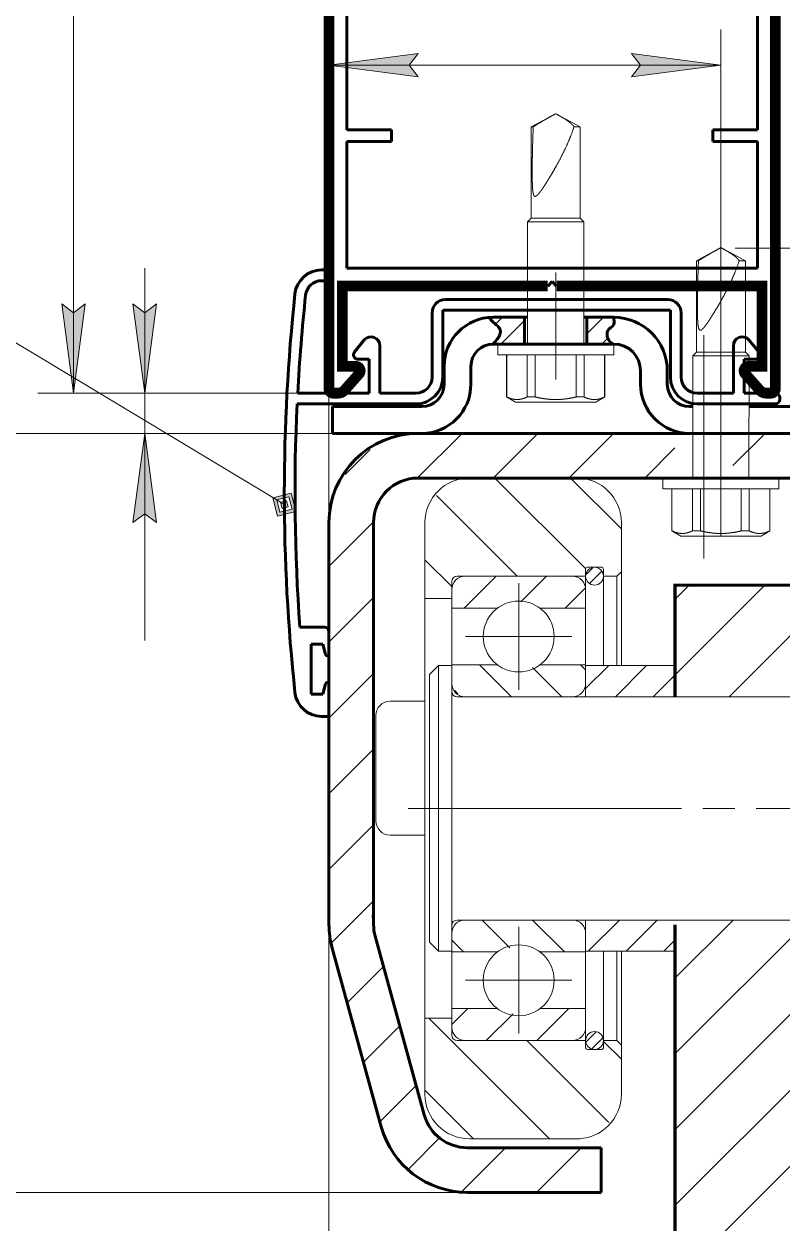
# Model space of a CAD drawing. Header units: millimetres. Extents: x 0 to 841, y 0 to 594.
# Drawn here: x 50 to 92.5, y 60.1 to 127.2 of the extents above; entities that cross this region are included whole.
import ezdxf

# ---------------------------------------------------------------- set-up
doc = ezdxf.new("R2010")
doc.units = ezdxf.units.MM
for name, pattern in [('K5LT_AXLED', [19.5, 15, -1.5, 1.5, -1.5]), ('K5LT_BASIC', [0]), ('K5LT_CHAIN_LINE_WITH_2_POINTS', [12, 4, -2, 1, -2, 1, -2]), ('K5LT_THIN', [0])]:
    doc.linetypes.add(name, pattern=pattern)
doc.layers.add('Системный слой', color=7, linetype='Continuous')
pattern_1 = [(-45, (0, 0), (2.12132, 2.12132), [])]
pattern_2 = [(45, (0, 0), (-0.3535534, 0.3535534), [])]
pattern_3 = [(45, (0, 0), (-1.06066, 1.06066), [])]
pattern_4 = [(45, (0, 0), (-2.12132, 2.12132), [])]
pattern_5 = [(45, (0, 0), (-1.414214, 1.414214), [])]
pattern_6 = [(-45, (0, 0), (1.414214, 1.414214), [])]

# ---------------------------------------------------------------- blocks, each defined once
blk = doc.blocks.new('U81')
at = {"layer": 'Системный слой'}
h = blk.add_hatch(dxfattribs=at)
h.set_pattern_fill('Металл', angle=45, style=0, pattern_type=0)
h.set_pattern_definition(pattern_5)
h.paths.add_polyline_path([(81.504, 94.496), (81.504, 95.533), (81.285, 96.063), (80.754, 96.283), (74.754, 96.283), (74.224, 96.063), (74.004, 95.533), (74.004, 94.496), (76.563, 94.496), (77.742, 94.893), (78.926, 94.51), (78.945, 94.496)])
h = blk.add_hatch(dxfattribs=at)
h.set_pattern_fill('Металл', angle=-45, style=0, pattern_type=0)
h.set_pattern_definition(pattern_6)
h.paths.add_polyline_path([(81.504, 90.283), (81.504, 91.32), (78.945, 91.32), (77.766, 90.923), (76.582, 91.306), (76.563, 91.32), (74.004, 91.32), (74.004, 90.283), (74.224, 89.753), (74.754, 89.533), (80.754, 89.533), (81.285, 89.753)])
h = blk.add_hatch(dxfattribs=at)
h.set_pattern_fill('Металл', angle=-45, style=0, pattern_type=0)
h.set_pattern_definition(pattern_6)
h.paths.add_polyline_path([(81.504, 75.246), (81.504, 76.283), (81.285, 76.813), (80.754, 77.033), (74.754, 77.033), (74.224, 76.813), (74.004, 76.283), (74.004, 75.246), (76.563, 75.246), (77.742, 75.643), (78.926, 75.26), (78.945, 75.246)])
h = blk.add_hatch(dxfattribs=at)
h.set_pattern_fill('Металл', angle=45, style=0, pattern_type=0)
h.set_pattern_definition(pattern_5)
h.paths.add_polyline_path([(81.504, 71.033), (81.504, 72.07), (78.945, 72.07), (77.766, 71.673), (76.582, 72.056), (76.563, 72.07), (74.004, 72.07), (74.004, 71.033), (74.224, 70.503), (74.754, 70.283), (80.754, 70.283), (81.285, 70.503)])
at = {"layer": 'Системный слой', "color": 7, "linetype": 'K5LT_THIN', "lineweight": 18}
for p, q in [((74.754, 96.283), (80.754, 96.283)), ((74.004, 95.533), (74.004, 83.283)), ((81.504, 95.533), (81.504, 89.533)), ((76.563, 94.496), (74.004, 94.496)), ((81.504, 94.496), (78.945, 94.496)), ((74.004, 91.32), (76.563, 91.32)), ((78.945, 91.32), (81.504, 91.32)), ((80.754, 89.533), (74.754, 89.533)), ((74.004, 71.033), (74.004, 83.283)), ((80.754, 77.033), (74.754, 77.033)), ((81.504, 71.033), (81.504, 77.033)), ((74.004, 75.246), (76.563, 75.246)), ((78.945, 75.246), (81.504, 75.246)), ((76.563, 72.07), (74.004, 72.07)), ((81.504, 72.07), (78.945, 72.07)), ((74.754, 70.283), (80.754, 70.283))]:
    blk.add_line(p, q, dxfattribs=at)
at = {"layer": 'Системный слой', "color": 30, "linetype": 'K5LT_AXLED', "lineweight": 18, "true_color": 0xff8000}
for p, q in [((77.754, 95.893), (77.754, 89.923)), ((74.769, 92.908), (80.739, 92.908)), ((73.004, 83.283), (82.504, 83.283)), ((77.754, 76.643), (77.754, 70.673)), ((74.769, 73.658), (80.739, 73.658))]:
    blk.add_line(p, q, dxfattribs=at)
at = {"layer": 'Системный слой', "color": 7, "linetype": 'K5LT_THIN', "lineweight": 18}
for centre in [(77.754, 92.908), (77.754, 73.658)]:
    blk.add_circle(centre, 1.985, dxfattribs=at)
for centre, start, end in [((74.754, 95.533), 90, 180), ((80.754, 95.533), 0, 90), ((74.754, 90.283), 180, 270), ((80.754, 90.283), 270, 0), ((74.754, 76.283), 90, 180), ((80.754, 76.283), 0, 90), ((74.754, 71.033), 180, 270), ((80.754, 71.033), 270, 0)]:
    blk.add_arc(centre, 0.75, start, end, dxfattribs=at)
blk = doc.blocks.new('U88')
at = {"layer": 'Системный слой', "color": 30, "linetype": 'K5LT_AXLED', "lineweight": 18, "true_color": 0xff8000}
for p, q in [((78.452, 121.452), (79.827, 122.183)), ((81.202, 121.452), (79.827, 122.183)), ((78.452, 116.333), (78.452, 121.452)), ((78.57, 121.452), (78.452, 121.452)), ((81.202, 121.452), (80.85, 121.452)), ((81.202, 116.333), (81.202, 121.452)), ((78.252, 116.133), (78.452, 116.333)), ((78.452, 116.333), (81.202, 116.333)), ((81.402, 116.133), (81.202, 116.333)), ((78.252, 109.283), (78.252, 116.133)), ((81.402, 116.133), (78.252, 116.133)), ((81.402, 109.283), (81.402, 116.133)), ((76.577, 109.283), (76.577, 108.683)), ((77.077, 108.683), (77.077, 106.322)), ((77.089, 108.683), (77.089, 106.322)), ((78.235, 108.683), (78.235, 106.322)), ((78.681, 108.683), (78.681, 106.322)), ((80.973, 108.683), (80.973, 106.322)), ((81.419, 108.683), (81.419, 106.322)), ((82.565, 108.683), (82.565, 106.322)), ((82.577, 108.683), (82.577, 106.322)), ((77.077, 106.322), (77.577, 106.033)), ((77.077, 106.322), (77.089, 106.322)), ((78.235, 106.322), (78.681, 106.322)), ((80.973, 106.322), (81.419, 106.322)), ((82.577, 106.322), (82.077, 106.033)), ((82.565, 106.322), (82.577, 106.322))]:
    blk.add_line(p, q, dxfattribs=at)
for points, knots in [([(78.57, 121.452), (78.655, 121.507), (78.841, 121.624), (79.095, 121.775), (79.319, 121.904), (79.544, 122.029), (79.714, 122.122), (79.827, 122.183)], [0, 0, 0, 0, 1.82277, 3.891909, 4.975416, 6.027865, 8, 8, 8, 8]), ([(79.827, 122.183), (79.886, 122.151), (79.979, 122.101), (80.108, 122.028), (80.223, 121.96), (80.352, 121.881), (80.48, 121.796), (80.594, 121.711), (80.682, 121.637), (80.773, 121.551), (80.823, 121.491), (80.85, 121.452)], [0, 0, 0, 0, 1.504176, 2.392626, 3.46464, 4.710724, 6.206453, 7.620947, 8.883179, 9.895758, 12, 12, 12, 12]), ([(80.85, 121.452), (80.789, 121.261), (80.668, 120.926), (80.457, 120.426), (80.231, 119.95), (79.985, 119.48), (79.761, 119.079), (79.584, 118.778), (79.457, 118.568), (79.361, 118.414), (79.282, 118.287), (79.207, 118.171), (79.139, 118.067), (79.076, 117.975), (79.021, 117.896), (78.971, 117.827), (78.927, 117.769), (78.887, 117.719), (78.85, 117.675), (78.814, 117.637), (78.779, 117.604), (78.752, 117.583), (78.73, 117.569), (78.712, 117.56), (78.693, 117.554), (78.673, 117.552), (78.654, 117.556), (78.636, 117.566), (78.62, 117.583), (78.604, 117.608), (78.589, 117.641), (78.576, 117.682), (78.565, 117.729), (78.555, 117.783), (78.546, 117.849), (78.538, 117.927), (78.531, 118.021), (78.524, 118.133), (78.519, 118.266), (78.514, 118.422), (78.511, 118.598), (78.51, 118.78), (78.51, 118.959), (78.51, 119.138), (78.512, 119.335), (78.515, 119.559), (78.519, 119.82), (78.527, 120.218), (78.543, 120.768), (78.56, 121.217), (78.57, 121.452)], [0, 0, 0, 0, 3.695674, 6.493974, 9.736498, 13.007954, 15.764358, 17.743186, 19.110548, 20.060766, 20.959179, 21.769647, 22.543978, 23.218085, 23.828109, 24.346105, 24.836155, 25.252922, 25.624352, 26.024358, 26.379929, 26.691066, 26.874208, 27.047701, 27.238697, 27.448683, 27.667991, 27.867967, 28.079474, 28.320733, 28.601801, 28.89542, 29.204128, 29.546194, 29.941906, 30.417557, 30.96798, 31.628115, 32.389595, 33.304905, 34.368495, 35.451313, 36.479219, 37.489156, 38.581158, 39.912937, 41.402425, 43.125267, 46.873525, 51, 51, 51, 51]), ([(77.089, 106.322), (77.151, 106.292), (77.246, 106.252), (77.373, 106.214), (77.469, 106.193), (77.565, 106.18), (77.662, 106.176), (77.758, 106.18), (77.854, 106.193), (77.95, 106.214), (78.077, 106.252), (78.172, 106.291), (78.235, 106.322)], [0, 0, 0, 0, 2.165084, 3.247765, 4.330633, 5.413593, 6.496834, 7.58026, 8.663966, 9.747765, 10.83175, 13, 13, 13, 13]), ([(78.681, 106.322), (78.775, 106.299), (78.949, 106.262), (79.186, 106.222), (79.377, 106.199), (79.585, 106.182), (79.73, 106.177), (79.827, 106.177)], [0, 0, 0, 0, 2, 3.666667, 5, 6, 8, 8, 8, 8]), ([(79.827, 106.177), (79.924, 106.177), (80.069, 106.182), (80.277, 106.199), (80.468, 106.222), (80.705, 106.262), (80.878, 106.299), (80.973, 106.322)], [0, 0, 0, 0, 2, 3, 4.333333, 6, 8, 8, 8, 8]), ([(81.419, 106.322), (81.482, 106.292), (81.576, 106.252), (81.703, 106.214), (81.799, 106.193), (81.895, 106.18), (81.992, 106.176), (82.088, 106.18), (82.184, 106.193), (82.28, 106.214), (82.408, 106.252), (82.502, 106.291), (82.565, 106.322)], [0, 0, 0, 0, 2.165084, 3.247765, 4.330633, 5.413593, 6.496834, 7.58026, 8.663966, 9.747765, 10.83175, 13, 13, 13, 13])]:
    blk.add_open_spline(points, degree=3, knots=knots, dxfattribs=at)
blk.add_open_spline([(77.577, 106.033), (79.827, 106.033), (82.077, 106.033)], degree=1, dxfattribs=at)
blk = doc.blocks.new('U89')
at = {"layer": 'Системный слой', "color": 30, "linetype": 'K5LT_AXLED', "lineweight": 18, "true_color": 0xff8000}
for p, q in [((87.705, 113.952), (89.08, 114.683)), ((90.455, 113.951), (89.08, 114.683)), ((87.704, 108.833), (87.705, 113.952)), ((87.823, 113.952), (87.705, 113.952)), ((90.455, 113.951), (90.104, 113.951)), ((90.454, 108.832), (90.455, 113.951)), ((87.503, 108.633), (87.704, 108.833)), ((87.704, 108.833), (90.454, 108.832)), ((90.653, 108.632), (90.454, 108.832)), ((87.501, 101.783), (87.503, 108.633)), ((90.653, 108.632), (87.503, 108.633)), ((90.651, 101.782), (90.653, 108.632)), ((85.826, 101.784), (85.826, 101.184)), ((86.326, 101.184), (86.326, 98.822)), ((86.338, 101.184), (86.338, 98.822)), ((87.484, 101.183), (87.483, 98.822)), ((87.931, 101.183), (87.93, 98.822)), ((90.222, 101.183), (90.221, 98.821)), ((90.669, 101.182), (90.668, 98.821)), ((91.814, 101.182), (91.813, 98.821)), ((91.826, 101.182), (91.826, 98.821)), ((86.326, 98.822), (86.826, 98.534)), ((86.326, 98.822), (86.338, 98.822)), ((87.483, 98.822), (87.93, 98.822)), ((90.221, 98.821), (90.668, 98.821)), ((91.826, 98.821), (91.325, 98.532)), ((91.813, 98.821), (91.826, 98.821))]:
    blk.add_line(p, q, dxfattribs=at)
for points, knots in [([(87.823, 113.952), (87.908, 114.007), (88.094, 114.124), (88.349, 114.275), (88.573, 114.404), (88.797, 114.53), (88.968, 114.622), (89.08, 114.683)], [0, 0, 0, 0, 1.82277, 3.891909, 4.975416, 6.027865, 8, 8, 8, 8]), ([(89.08, 114.683), (89.139, 114.651), (89.232, 114.6), (89.361, 114.528), (89.476, 114.46), (89.605, 114.381), (89.733, 114.295), (89.847, 114.211), (89.935, 114.137), (90.026, 114.051), (90.076, 113.991), (90.104, 113.951)], [0, 0, 0, 0, 1.504176, 2.392626, 3.46464, 4.710724, 6.206453, 7.620947, 8.883179, 9.895758, 12, 12, 12, 12]), ([(90.104, 113.951), (90.042, 113.761), (89.921, 113.426), (89.709, 112.926), (89.484, 112.45), (89.238, 111.98), (89.013, 111.579), (88.836, 111.278), (88.709, 111.068), (88.613, 110.914), (88.534, 110.787), (88.459, 110.671), (88.391, 110.568), (88.328, 110.475), (88.273, 110.396), (88.223, 110.328), (88.179, 110.269), (88.139, 110.219), (88.102, 110.176), (88.066, 110.137), (88.031, 110.105), (88.004, 110.083), (87.982, 110.069), (87.964, 110.06), (87.945, 110.054), (87.925, 110.052), (87.906, 110.056), (87.888, 110.066), (87.872, 110.083), (87.856, 110.108), (87.841, 110.141), (87.828, 110.182), (87.817, 110.229), (87.808, 110.284), (87.798, 110.349), (87.79, 110.427), (87.783, 110.522), (87.776, 110.633), (87.771, 110.766), (87.767, 110.923), (87.764, 111.098), (87.762, 111.28), (87.762, 111.459), (87.763, 111.639), (87.764, 111.835), (87.767, 112.06), (87.772, 112.32), (87.78, 112.719), (87.796, 113.268), (87.813, 113.717), (87.823, 113.952)], [0, 0, 0, 0, 3.695674, 6.493974, 9.736498, 13.007954, 15.764358, 17.743186, 19.110548, 20.060766, 20.959179, 21.769647, 22.543978, 23.218085, 23.828109, 24.346105, 24.836155, 25.252922, 25.624352, 26.024358, 26.379929, 26.691066, 26.874208, 27.047701, 27.238697, 27.448683, 27.667991, 27.867967, 28.079474, 28.320733, 28.601801, 28.89542, 29.204128, 29.546194, 29.941906, 30.417557, 30.96798, 31.628115, 32.389595, 33.304905, 34.368495, 35.451313, 36.479219, 37.489156, 38.581158, 39.912937, 41.402425, 43.125267, 46.873525, 51, 51, 51, 51]), ([(86.338, 98.822), (86.4, 98.792), (86.495, 98.753), (86.622, 98.715), (86.718, 98.694), (86.814, 98.681), (86.91, 98.676), (87.007, 98.681), (87.103, 98.693), (87.199, 98.714), (87.326, 98.753), (87.421, 98.792), (87.483, 98.822)], [0, 0, 0, 0, 2.165084, 3.247765, 4.330633, 5.413593, 6.496834, 7.58026, 8.663966, 9.747765, 10.83175, 13, 13, 13, 13]), ([(87.93, 98.822), (88.024, 98.799), (88.197, 98.762), (88.435, 98.722), (88.626, 98.699), (88.834, 98.682), (88.979, 98.677), (89.076, 98.677)], [0, 0, 0, 0, 2, 3.666667, 5, 6, 8, 8, 8, 8]), ([(89.076, 98.677), (89.172, 98.677), (89.317, 98.682), (89.525, 98.699), (89.716, 98.722), (89.954, 98.761), (90.127, 98.799), (90.221, 98.821)], [0, 0, 0, 0, 2, 3, 4.333333, 6, 8, 8, 8, 8]), ([(90.668, 98.821), (90.73, 98.791), (90.825, 98.752), (90.952, 98.713), (91.048, 98.692), (91.144, 98.68), (91.24, 98.675), (91.337, 98.679), (91.433, 98.692), (91.529, 98.713), (91.656, 98.751), (91.751, 98.791), (91.813, 98.821)], [0, 0, 0, 0, 2.165084, 3.247765, 4.330633, 5.413593, 6.496834, 7.58026, 8.663966, 9.747765, 10.83175, 13, 13, 13, 13])]:
    blk.add_open_spline(points, degree=3, knots=knots, dxfattribs=at)
blk.add_open_spline([(86.826, 98.534), (89.076, 98.533), (91.325, 98.532)], degree=1, dxfattribs=at)

msp = doc.modelspace()

# ---------------------------------------------------------------- hatches: boundary and pattern name
at = {"layer": 'Системный слой'}
for points in [[(71.627, 124.903), (72.127, 125.562), (67.127, 124.903), (72.127, 124.245)], [(89.076, 124.903), (84.076, 125.562), (84.576, 124.903), (84.076, 124.245)], [(52.818, 106.533), (53.476, 111.533), (52.818, 111.033), (52.159, 111.533)], [(56.809, 106.533), (57.467, 111.533), (56.809, 111.033), (56.151, 111.533)], [(57.467, 99.283), (56.809, 104.283), (56.151, 99.283), (56.809, 99.783)]]:
    msp.add_hatch(color=7, dxfattribs=at).paths.add_polyline_path(points)
h = msp.add_hatch(dxfattribs=at)
h.set_pattern_fill('Металл', angle=45, style=0, pattern_type=0)
h.set_pattern_definition([(45, (0, 0), (-0.707107, 0.707107), [])])
h.paths.add_polyline_path([(78.077, 109.283), (78.077, 110.783), (76.327, 110.783), (76.112, 110.774), (76.139, 110.709), (76.418, 110.43), (76.682, 110.166), (76.564, 109.564), (76.298, 109.283), (76.327, 109.283)])
h.paths.add_polyline_path([(81.577, 109.283), (83.077, 109.283), (82.739, 109.609), (82.739, 110.034), (83.077, 110.371), (83.077, 110.782), (83.077, 110.783), (81.577, 110.783)])
h = msp.add_hatch(dxfattribs=at)
h.set_pattern_fill('Металл', angle=45, style=0, pattern_type=0)
h.set_pattern_definition(pattern_4)
h.paths.add_polyline_path([(89.752, 101.783), (109.127, 101.783), (110.471, 101.391), (111.394, 100.338), (111.627, 99.283), (111.627, 76.707), (111.536, 76.039), (108.786, 66.115), (108.05, 64.925), (106.789, 64.317), (106.377, 64.283), (98.877, 64.283), (98.877, 61.783), (106.377, 61.783), (108.327, 62.179), (109.969, 63.304), (111.041, 64.98), (111.196, 65.448), (113.946, 75.371), (114.127, 76.783), (114.127, 99.283), (113.731, 101.233), (112.606, 102.874), (110.93, 103.947), (109.127, 104.283), (89.752, 104.283)])
h.paths.add_polyline_path([(72.127, 101.783), (86.502, 101.783), (86.502, 104.283), (72.127, 104.283), (70.177, 103.887), (68.536, 102.762), (67.463, 101.085), (67.127, 99.283), (67.127, 76.783), (67.306, 75.457), (70.056, 65.457), (70.955, 63.682), (72.475, 62.398), (74.376, 61.808), (74.877, 61.783), (82.377, 61.783), (82.377, 64.283), (74.877, 64.283), (73.533, 64.675), (72.611, 65.728), (72.467, 66.12), (69.717, 76.12), (69.627, 76.783), (69.627, 99.283), (70.019, 100.627), (71.072, 101.549)])
h = msp.add_hatch(dxfattribs=at)
h.set_pattern_fill('Металл', angle=-45, style=0, pattern_type=0)
h.set_pattern_definition(pattern_1)
h.paths.add_polyline_path([(72.504, 99.283), (72.504, 95.033), (74.004, 95.033), (74.004, 95.983), (74.092, 96.195), (74.304, 96.283), (81.504, 96.283), (81.504, 96.683), (81.533, 96.754), (81.604, 96.783), (82.404, 96.783), (82.475, 96.754), (82.504, 96.683), (82.504, 96.283), (83.254, 96.283), (83.504, 96.533), (83.504, 99.283), (83.112, 100.627), (82.059, 101.549), (81.004, 101.783), (75.004, 101.783), (73.66, 101.391), (72.738, 100.338)])
h = msp.add_hatch(color=7, dxfattribs=at)
h.paths.add_polyline_path([(65.272, 99.908), (65.016, 100.937), (63.987, 100.682), (64.242, 99.652)])
h.paths.add_polyline_path([(65.058, 100.037), (64.887, 100.723), (64.201, 100.553), (64.371, 99.866)])
h.paths.add_polyline_path([(64.843, 100.166), (64.758, 100.509), (64.415, 100.424), (64.5, 100.081)])
h = msp.add_hatch(dxfattribs=at)
h.set_pattern_fill('Металл', angle=45, style=0, pattern_type=0)
h.set_pattern_definition(pattern_2)
h.paths.add_polyline_path([(82.004, 95.783), (82.358, 95.929), (82.504, 96.283), (82.358, 96.636), (82.004, 96.783), (81.651, 96.636), (81.504, 96.283), (81.651, 95.929)])
h = msp.add_hatch(dxfattribs=at)
h.set_pattern_fill('Металл', angle=45, style=0, pattern_type=0)
h.set_pattern_definition(pattern_4)
h.paths.add_polyline_path([(86.504, 50.533), (86.504, 50.533), (86.801, 50.627), (87.478, 50.765), (87.963, 50.724), (88.164, 50.683), (88.856, 50.435), (91.473, 49.709), (93.678, 49.957), (94.504, 50.266), (94.504, 50.533)])
h.paths.add_polyline_path([(86.504, 74.998), (86.504, 56.77), (86.519, 56.77), (86.539, 50.533), (94.504, 50.533), (94.504, 74.998), (94.504, 77.033), (92.755, 77.033), (86.504, 77.033)])
h.paths.add_polyline_path([(86.504, 95.783), (86.504, 91.072), (86.504, 89.533), (94.504, 89.533), (94.504, 91.072), (94.504, 95.783)])
h = msp.add_hatch(dxfattribs=at)
h.set_pattern_fill('Металл', angle=45, style=0, pattern_type=0)
h.set_pattern_definition(pattern_3)
h.paths.add_polyline_path([(81.504, 89.533), (86.504, 89.533), (86.504, 91.283), (81.504, 91.283)])
h.paths.add_polyline_path([(97.504, 91.283), (94.504, 91.283), (94.504, 89.533), (99.504, 89.533), (99.504, 91.283)])
h = msp.add_hatch(dxfattribs=at)
h.set_pattern_fill('Металл', angle=45, style=0, pattern_type=0)
h.set_pattern_definition(pattern_3)
h.paths.add_polyline_path([(83.504, 75.283), (86.504, 75.283), (86.504, 76.776), (86.504, 77.033), (81.504, 77.033), (81.504, 75.283)])
h.paths.add_polyline_path([(94.504, 75.283), (99.504, 75.283), (99.504, 77.033), (94.504, 77.033)])
h = msp.add_hatch(dxfattribs=at)
h.set_pattern_fill('Металл', angle=-45, style=0, pattern_type=0)
h.set_pattern_definition(pattern_1)
h.paths.add_polyline_path([(81.504, 70.283), (74.304, 70.283), (74.092, 70.371), (74.004, 70.583), (74.004, 71.533), (72.504, 71.533), (72.504, 67.283), (72.896, 65.939), (73.949, 65.016), (75.004, 64.783), (81.004, 64.783), (82.348, 65.175), (83.271, 66.228), (83.504, 67.283), (83.504, 70.033), (83.254, 70.283), (82.504, 70.283), (82.504, 69.883), (82.475, 69.812), (82.404, 69.783), (81.604, 69.783), (81.533, 69.812), (81.504, 69.883)])
h = msp.add_hatch(dxfattribs=at)
h.set_pattern_fill('Металл', angle=45, style=0, pattern_type=0)
h.set_pattern_definition(pattern_2)
h.paths.add_polyline_path([(82.004, 69.783), (82.358, 69.929), (82.504, 70.283), (82.358, 70.636), (82.004, 70.783), (81.651, 70.636), (81.504, 70.283), (81.651, 69.929)])

# ---------------------------------------------------------------- linework, layer by layer
at = {"layer": 'Системный слой', "color": 7, "linetype": 'K5LT_THIN', "lineweight": 18}
for p, q in [((52.818, 146.533), (52.818, 106.533)), ((67.127, 99.283), (67.127, 126.903)), ((89.076, 98.533), (89.076, 126.903)), ((67.127, 124.903), (72.127, 125.562)), ((72.127, 125.562), (71.627, 124.903)), ((84.576, 124.903), (84.076, 125.562)), ((84.076, 125.562), (89.076, 124.903)), ((72.127, 124.245), (67.127, 124.903)), ((67.127, 124.903), (89.076, 124.903)), ((71.627, 124.903), (72.127, 124.245)), ((89.076, 124.903), (84.076, 124.245)), ((84.076, 124.245), (84.576, 124.903)), ((36.752, 117.083), (64.629, 100.295)), ((56.809, 106.533), (56.809, 113.533)), ((52.818, 106.533), (52.159, 111.533)), ((52.159, 111.533), (52.818, 111.033)), ((52.818, 111.033), (53.476, 111.533)), ((53.476, 111.533), (52.818, 106.533)), ((56.809, 111.033), (56.151, 111.533)), ((56.151, 111.533), (56.809, 106.533)), ((56.809, 106.533), (57.467, 111.533)), ((57.467, 111.533), (56.809, 111.033)), ((67.577, 106.533), (50.818, 106.533)), ((67.577, 106.533), (54.809, 106.533)), ((56.809, 106.533), (56.809, 104.283)), ((77.405, 104.283), (34.752, 104.283)), ((67.327, 104.283), (54.809, 104.283)), ((56.809, 104.283), (56.151, 99.283)), ((57.467, 99.283), (56.809, 104.283)), ((56.809, 104.283), (56.809, 97.283)), ((56.809, 104.283), (56.809, 92.685)), ((65.016, 100.937), (63.987, 100.682)), ((64.887, 100.723), (64.201, 100.553)), ((65.058, 100.037), (64.887, 100.723)), ((65.272, 99.908), (65.016, 100.937)), ((64.201, 100.553), (63.987, 100.682)), ((63.987, 100.682), (64.242, 99.652)), ((64.415, 100.424), (64.201, 100.553)), ((64.201, 100.553), (64.371, 99.866)), ((64.758, 100.509), (64.415, 100.424)), ((64.415, 100.424), (64.5, 100.081)), ((64.5, 100.081), (64.843, 100.166)), ((64.843, 100.166), (64.758, 100.509)), ((56.151, 99.283), (56.809, 99.783)), ((56.809, 99.783), (57.467, 99.283)), ((64.242, 99.652), (65.272, 99.908)), ((64.371, 99.866), (65.058, 100.037)), ((72.504, 99.283), (72.504, 67.283)), ((83.504, 99.283), (83.504, 91.283)), ((81.604, 96.783), (82.404, 96.783)), ((74.304, 96.283), (81.504, 96.283)), ((81.504, 96.683), (81.504, 89.533)), ((82.504, 96.683), (82.504, 91.283)), ((82.504, 96.283), (83.254, 96.283)), ((83.254, 96.283), (83.504, 96.533)), ((83.254, 91.283), (83.254, 96.283)), ((74.004, 95.983), (74.004, 70.583)), ((86.504, 89.533), (86.504, 95.535)), ((72.504, 95.033), (74.004, 95.033)), ((73.254, 91.283), (72.754, 90.783)), ((72.754, 75.783), (72.754, 90.783)), ((74.004, 91.283), (73.254, 91.283)), ((73.254, 75.283), (73.254, 91.283)), ((74.004, 75.283), (74.004, 91.283)), ((81.504, 91.283), (86.504, 91.283)), ((67.127, 90.536), (67.127, 42.683)), ((74.304, 89.533), (106.582, 89.533)), ((70.554, 89.283), (72.504, 89.283)), ((69.754, 88.483), (69.757, 82.583)), ((70.557, 81.783), (72.504, 81.783)), ((74.304, 77.033), (106.582, 77.033)), ((81.504, 77.033), (81.504, 69.883)), ((73.254, 75.283), (72.754, 75.783)), ((74.004, 75.283), (73.254, 75.283)), ((81.504, 75.283), (86.504, 75.283)), ((82.504, 75.283), (82.504, 69.883)), ((83.254, 70.283), (83.254, 75.283)), ((83.504, 75.283), (83.504, 67.283)), ((72.504, 71.533), (74.004, 71.533)), ((74.304, 70.283), (81.504, 70.283)), ((82.504, 70.283), (83.254, 70.283)), ((83.254, 70.283), (83.504, 70.033)), ((81.604, 69.783), (82.404, 69.783)), ((75.004, 64.783), (81.201, 64.783)), ((77.405, 61.783), (34.752, 61.783))]:
    msp.add_line(p, q, dxfattribs=at)
at = {"layer": 'Системный слой', "color": 5, "linetype": 'K5LT_BASIC', "lineweight": 60, "true_color": 0x0000ff}
for p, q in [((68.127, 121.283), (68.127, 131.783)), ((91.127, 131.783), (91.127, 121.283)), ((70.627, 121.283), (68.127, 121.283)), ((70.627, 120.633), (70.627, 121.283)), ((91.127, 121.283), (88.627, 121.283)), ((88.627, 121.283), (88.627, 120.633)), ((68.127, 113.533), (68.127, 120.633)), ((68.127, 120.633), (70.627, 120.633)), ((88.627, 120.633), (91.127, 120.633)), ((91.127, 120.633), (91.127, 113.533)), ((91.127, 113.533), (68.127, 113.533)), ((67.127, 113.433), (66.716, 113.433)), ((66.716, 112.833), (67.127, 112.833)), ((67.127, 112.833), (67.127, 113.433)), ((79.377, 112.533), (79.627, 112.783)), ((79.627, 112.783), (79.877, 112.533)), ((86.102, 111.783), (73.652, 111.783)), ((72.902, 111.033), (72.902, 107.433)), ((73.502, 107.433), (73.502, 111.183)), ((73.502, 111.183), (86.252, 111.183)), ((86.252, 111.183), (86.252, 107.433)), ((86.852, 107.433), (86.852, 111.033)), ((78.252, 110.783), (76.327, 110.783)), ((78.077, 109.283), (78.077, 110.783)), ((79.827, 110.783), (79.827, 110.783)), ((83.077, 110.783), (81.402, 110.783)), ((81.577, 109.283), (81.577, 110.783)), ((69.123, 109.535), (68.575, 108.859)), ((91.18, 108.859), (90.632, 109.535)), ((69.977, 106.533), (69.977, 109.183)), ((83.077, 109.283), (76.327, 109.283)), ((89.777, 109.183), (89.777, 106.533)), ((68.752, 108.433), (69.377, 108.433)), ((69.377, 108.433), (69.377, 106.533)), ((90.377, 106.533), (90.377, 108.433)), ((90.377, 108.433), (91.002, 108.433)), ((73.577, 108.033), (73.577, 107.033)), ((75.077, 108.033), (75.077, 107.033)), ((84.577, 107.033), (84.577, 107.783)), ((86.077, 107.033), (86.077, 107.783)), ((69.377, 106.533), (65.378, 106.533)), ((72.002, 106.533), (69.977, 106.533)), ((89.777, 106.533), (87.752, 106.533)), ((92.127, 106.533), (90.377, 106.533)), ((92.377, 106.183), (92.377, 106.283)), ((65.348, 105.933), (72.002, 105.933)), ((67.327, 104.283), (67.327, 105.783)), ((67.327, 105.783), (72.327, 105.783)), ((67.684, 105.783), (70.184, 105.783)), ((87.503, 105.783), (87.327, 105.783)), ((87.752, 105.933), (91.627, 105.933)), ((96.827, 105.783), (90.653, 105.783)), ((91.627, 105.933), (92.127, 105.933)), ((69.827, 104.283), (67.327, 104.283)), ((72.327, 104.283), (69.827, 104.283)), ((72.127, 104.283), (109.127, 104.283)), ((87.502, 104.283), (87.327, 104.283)), ((96.827, 104.283), (90.652, 104.283)), ((88.128, 101.783), (72.127, 101.783)), ((75.004, 101.783), (81.004, 101.783)), ((109.127, 101.783), (88.128, 101.783)), ((67.127, 76.783), (67.127, 99.283)), ((69.627, 99.283), (69.627, 76.783)), ((66.876, 93.432), (65.498, 93.432)), ((67.126, 91.932), (67.126, 93.182)), ((66.126, 89.682), (66.126, 92.482)), ((66.126, 92.482), (66.776, 92.482)), ((66.776, 92.482), (66.929, 91.907)), ((66.931, 90.265), (66.776, 89.682)), ((67.127, 88.433), (67.127, 90.239)), ((66.776, 89.682), (66.126, 89.682)), ((66.716, 88.433), (67.127, 88.433)), ((69.717, 76.12), (72.467, 66.12)), ((70.056, 65.457), (67.306, 75.457)), ((74.877, 64.283), (82.377, 64.283)), ((82.377, 64.283), (82.377, 61.783)), ((82.377, 61.783), (74.877, 61.783))]:
    msp.add_line(p, q, dxfattribs=at)
at = {"layer": 'Системный слой', "color": 30, "linetype": 'K5LT_AXLED', "lineweight": 18, "true_color": 0xff8000}
for p, q in [((89.877, 114.661), (102.877, 114.661)), ((79.827, 113.296), (79.827, 107.296)), ((79.827, 113.296), (79.827, 107.296)), ((79.827, 113.296), (79.827, 107.296)), ((88.128, 109.783), (88.128, 97.283)), ((83.077, 109.283), (83.077, 108.683)), ((92.326, 101.782), (92.326, 101.182)), ((71.561, 83.283), (109.951, 83.283)), ((71.866, 83.283), (108.477, 83.283))]:
    msp.add_line(p, q, dxfattribs=at)
at = {"layer": 'Системный слой', "color": 7, "linetype": 'K5LT_CHAIN_LINE_WITH_2_POINTS', "lineweight": 18}
for p, q in [((67.101, 91.283), (67.101, 91.32)), ((69.601, 91.568), (69.601, 91.531))]:
    msp.add_line(p, q, dxfattribs=at)
at = {"layer": 'Системный слой', "color": 5, "linetype": 'K5LT_BASIC', "true_color": 0x0000ff, "const_width": 0.6}
for points in [[(79.377, 112.533), (67.877, 112.533), (67.877, 108.033), (68.627, 108.033, -0.646887), (68.814, 107.617), (68.001, 106.701, -0.214413), (67.627, 106.533), (67.377, 106.533, -0.414214), (67.127, 106.783), (67.127, 146.283, -0.414214), (67.377, 146.533), (67.627, 146.533, -0.214413), (68.001, 146.365), (68.814, 145.449, -0.646887), (68.627, 145.033), (67.877, 145.033), (67.877, 140.533), (79.377, 140.533)], [(79.877, 140.533), (91.377, 140.533), (91.377, 145.033), (90.627, 145.033, -0.646887), (90.44, 145.449), (91.253, 146.365, -0.214413), (91.627, 146.533), (91.877, 146.533, -0.414214), (92.127, 146.283), (92.127, 106.783, -0.414214), (91.877, 106.533), (91.627, 106.533, -0.214413), (91.253, 106.701), (90.44, 107.617, -0.646887), (90.627, 108.033), (91.377, 108.033), (91.377, 112.533), (79.877, 112.533)]]:
    msp.add_lwpolyline(points, format="xyb", dxfattribs=at)
at = {"layer": 'Системный слой', "color": 7, "linetype": 'K5LT_THIN', "const_width": 0.18}
for points in [[(94.504, 89.533), (94.504, 95.783), (86.504, 95.783), (86.504, 89.533)], [(86.504, 76.776), (86.504, 50.533)]]:
    msp.add_lwpolyline(points, dxfattribs=at)
at = {"layer": 'Системный слой', "color": 7, "linetype": 'K5LT_THIN', "lineweight": 18}
for centre in [(82.004, 96.283), (82.004, 70.283)]:
    msp.add_circle(centre, 0.5, dxfattribs=at)
at = {"layer": 'Системный слой', "color": 5, "linetype": 'K5LT_BASIC', "lineweight": 60, "true_color": 0x0000ff}
for centre, radius, start, end in [((66.716, 111.933), 1.5, 90, 173.87183), ((66.716, 111.933), 0.9, 90, 173.87183), ((169.169, 100.933), 104.542, 173.87183, 186.12817), ((169.169, 100.933), 103.942, 173.87183, 176.91162), ((73.652, 111.033), 0.75, 90, 180), ((86.102, 111.033), 0.75, 0, 90), ((76.327, 108.033), 2.75, 90, 180), ((83.077, 107.783), 3, 0, 90), ((69.477, 109.183), 0.5, 0, 135.15086), ((90.277, 109.183), 0.5, 44.84914, 180), ((68.752, 108.683), 0.25, 135.15086, 270), ((76.327, 108.033), 1.25, 90, 180), ((83.077, 107.783), 1.5, 0, 90), ((91.002, 108.683), 0.25, 270, 44.84914), ((72.002, 107.433), 1.5, 270, 0), ((72.002, 107.433), 0.9, 270, 0), ((87.752, 107.433), 1.5, 180, 270), ((87.752, 107.433), 0.9, 180, 270), ((72.327, 107.033), 2.75, 270, 0), ((72.327, 107.033), 1.25, 270, 0), ((87.327, 107.033), 2.75, 180, 270), ((87.327, 107.033), 1.25, 180, 270), ((92.127, 106.283), 0.25, 0, 90), ((92.127, 106.183), 0.25, 270, 0), ((169.169, 100.933), 103.942, 177.24279, 184.13824), ((72.127, 99.283), 5, 90, 180), ((72.127, 99.283), 2.5, 90, 180), ((66.876, 93.182), 0.25, 0, 90), ((67.026, 91.932), 0.1, 194.91644, 0), ((67.027, 90.239), 0.1, 0, 165.08356), ((66.716, 89.933), 1.5, 186.12817, 270), ((72.127, 76.783), 5, 180, 195.37625), ((72.127, 76.783), 2.5, 180, 195.37625), ((74.877, 66.783), 2.5, 195.37625, 270), ((74.877, 66.783), 5, 195.37625, 270)]:
    msp.add_arc(centre, radius, start, end, dxfattribs=at)
at = {"layer": 'Системный слой', "color": 7, "linetype": 'K5LT_THIN', "lineweight": 18}
for centre, radius, start, end in [((75.004, 99.283), 2.5, 90, 180), ((81.004, 99.283), 2.5, 0, 90), ((81.604, 96.683), 0.1, 90, 180), ((82.404, 96.683), 0.1, 0, 90), ((74.304, 95.983), 0.3, 90, 180), ((74.304, 89.833), 0.3, 180, 270), ((70.554, 88.483), 0.8, 90, 180.02543), ((70.557, 82.583), 0.8, 180.02543, 270), ((74.304, 76.733), 0.3, 90, 180), ((74.304, 70.583), 0.3, 180, 270), ((81.604, 69.883), 0.1, 180, 270), ((82.404, 69.883), 0.1, 270, 0), ((75.004, 67.283), 2.5, 180, 270), ((81.004, 67.283), 2.5, 270, 0)]:
    msp.add_arc(centre, radius, start, end, dxfattribs=at)
at = {"layer": 'Системный слой', "color": 7, "linetype": 'K5LT_CHAIN_LINE_WITH_2_POINTS', "lineweight": 18}
msp.add_arc((72.053, 77.283), 2.5, 180, 195.37625, dxfattribs=at)
at = {"layer": 'Системный слой', "color": 5, "linetype": 'K5LT_BASIC', "lineweight": 60, "true_color": 0x0000ff}
for points, knots in [([(76.298, 109.283), (76.682, 109.626), (76.81, 109.92), (76.682, 110.166), (76.632, 110.261), (76.506, 110.342), (76.418, 110.43), (76.325, 110.523), (76.194, 110.6), (76.139, 110.709), (76.127, 110.733), (76.117, 110.757), (76.109, 110.783)], [0, 0, 0, 0, 1, 1, 1, 2, 2, 2, 3, 3, 3, 4, 4, 4, 4]), ([(83.077, 110.783), (83.077, 110.783), (83.077, 110.782), (83.077, 110.782), (83.077, 110.645), (83.122, 110.49), (83.077, 110.371), (83.025, 110.234), (82.792, 110.171), (82.739, 110.034), (82.692, 109.912), (82.691, 109.73), (82.739, 109.609), (82.793, 109.475), (82.905, 109.366), (83.077, 109.283)], [0, 0, 0, 0, 1, 1, 1, 2, 2, 2, 3, 3, 3, 4, 4, 4, 5, 5, 5, 5])]:
    msp.add_open_spline(points, degree=3, knots=knots, dxfattribs=at)
at = {"layer": 'Системный слой', "color": 30, "linetype": 'K5LT_AXLED', "lineweight": 18, "true_color": 0xff8000}
for points, knots in [([(76.577, 109.283), (78.252, 109.283), (81.402, 109.283), (83.077, 109.283)], [0, 0, 3.35, 9.65, 13, 13]), ([(76.577, 108.683), (77.077, 108.683), (82.577, 108.683), (83.077, 108.683)], [0, 0, 1, 12, 13, 13]), ([(85.826, 101.784), (87.501, 101.783), (90.651, 101.782), (92.326, 101.782)], [0, 0, 3.35, 9.65, 13, 13]), ([(85.826, 101.184), (86.326, 101.184), (91.826, 101.182), (92.326, 101.182)], [0, 0, 1, 12, 13, 13])]:
    msp.add_open_spline(points, degree=1, knots=knots, dxfattribs=at)

# ---------------------------------------------------------------- block references
at = {"layer": 'Системный слой'}
for name in ['U88', 'U89', 'U81']:
    msp.add_blockref(name, (0, 0), dxfattribs=at)

doc.saveas('drawing.dxf')
